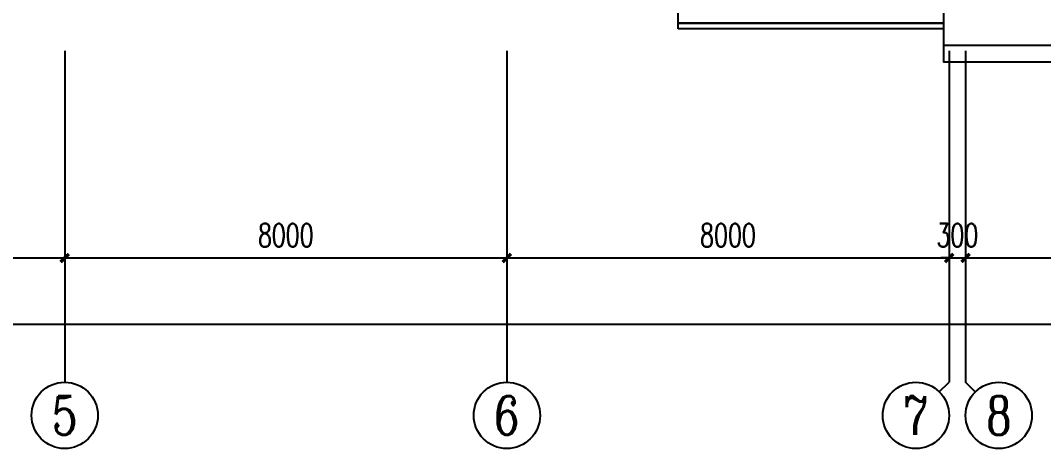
# Model space of a CAD drawing. Extents: x 1725663 to 4653551, y -550461 to 248782.
# Drawn here: x 2317643 to 2336153, y -116788 to -109038 of the extents above; entities that cross this region are included whole.
import ezdxf
from ezdxf.enums import TextEntityAlignment as Align

# ---------------------------------------------------------------- set-up
doc = ezdxf.new("R2010")
doc.units = 0
doc.header["$LTSCALE"] = 1000
for name, color, linetype in [('0-底图', 7, 'Continuous'), ('AXIS', 3, 'Continuous'), ('AXIS_TEXT', 7, 'Continuous'), ('E2-楼梯、坡道', 52, 'Continuous')]:
    doc.layers.add(name, color=color, linetype=linetype)
doc.styles.add('_TCH_AXIS', font='COMPLEX', dxfattribs={"bigfont": 'GBCBIG'})
doc.styles.add('A_DIM_T3', font='SIMPLEX', dxfattribs={"width": 0.7, "bigfont": 'HZ'})
doc.styles.add('COMPLEX', font='COMPLEX')
doc.dimstyles.new('_TCH_ARCH&&150', dxfattribs={"dimtxt": 420, "dimasz": 150, "dimexe": 375, "dimexo": 450, "dimgap": 202.5, "dimtad": 1, "dimdec": 0, "dimzin": 0, "dimdsep": 46, "dimtxsty": 'A_DIM_T3', "dimblk": 'ARCHTICK', "dimcen": 0.09, "dimclrt": 7, "dimazin": 2, "dimtfac": 1, "dimtdec": 0, "dimtix": 1, "dimtmove": 2, "dimatfit": 3, "dimfxl": 150, "dimtolj": 1, "dimtzin": 0, "dimarcsym": 0})

# ---------------------------------------------------------------- blocks, each defined once
blk = doc.blocks.new('_ArchTick')
at = {"color": 0, "linetype": 'ByBlock', "const_width": 0.4}
blk.add_lwpolyline([(-0.5, -0.5), (0.5, 0.5)], dxfattribs=at)
blk = doc.blocks.new('*D726')
at = {"layer": 'AXIS', "color": 0, "lineweight": -2, "transparency": 16777216}
for p, q in [((1497007, -28905), (1497007, -33780)), ((1604207, -28905), (1604207, -33780)), ((1497007, -33405), (1604207, -33405))]:
    blk.add_line(p, q, dxfattribs=at)
at = {"layer": 'Defpoints', "color": 0, "transparency": 16777216}
for p in [(1497007, -28455), (1604207, -28455), (1604207, -33405)]:
    blk.add_point(p, dxfattribs=at)
at = {"layer": 'AXIS', "color": 0, "lineweight": -2, "transparency": 16777216, "xscale": 150, "yscale": 150, "zscale": 150, "rotation": 180}
blk.add_blockref('_ArchTick', (1497007, -33405), dxfattribs=at)
at = {"layer": 'AXIS', "color": 0, "lineweight": -2, "transparency": 16777216, "xscale": 150, "yscale": 150, "zscale": 150}
blk.add_blockref('_ArchTick', (1604207, -33405), dxfattribs=at)
at = {"layer": 'AXIS', "color": 7, "transparency": 16777216, "insert": (1550607, -32992), "char_height": 420, "attachment_point": 5, "style": 'A_DIM_T3'}
blk.add_mtext('\\A1;107200', dxfattribs=at)
blk = doc.blocks.new('*D731')
at = {"layer": 'AXIS', "color": 0, "lineweight": -2, "transparency": 16777216}
for p, q in [((1521307, -28905), (1521307, -32580)), ((1529307, -28905), (1529307, -32580)), ((1521307, -32205), (1529307, -32205))]:
    blk.add_line(p, q, dxfattribs=at)
at = {"layer": 'Defpoints', "color": 0, "transparency": 16777216}
for p in [(1521307, -28455), (1529307, -28455), (1529307, -32205)]:
    blk.add_point(p, dxfattribs=at)
at = {"layer": 'AXIS', "color": 0, "lineweight": -2, "transparency": 16777216, "xscale": 150, "yscale": 150, "zscale": 150, "rotation": 180}
blk.add_blockref('_ArchTick', (1521307, -32205), dxfattribs=at)
at = {"layer": 'AXIS', "color": 0, "lineweight": -2, "transparency": 16777216, "xscale": 150, "yscale": 150, "zscale": 150}
blk.add_blockref('_ArchTick', (1529307, -32205), dxfattribs=at)
at = {"layer": 'AXIS', "color": 7, "transparency": 16777216, "insert": (1525307, -31792), "char_height": 420, "attachment_point": 5, "style": 'A_DIM_T3'}
blk.add_mtext('\\A1;8000', dxfattribs=at)
blk = doc.blocks.new('*D732')
at = {"layer": 'AXIS', "color": 0, "lineweight": -2, "transparency": 16777216}
for p, q in [((1529307, -28905), (1529307, -32580)), ((1537307, -28905), (1537307, -32580)), ((1529307, -32205), (1537307, -32205))]:
    blk.add_line(p, q, dxfattribs=at)
at = {"layer": 'Defpoints', "color": 0, "transparency": 16777216}
for p in [(1529307, -28455), (1537307, -28455), (1537307, -32205)]:
    blk.add_point(p, dxfattribs=at)
at = {"layer": 'AXIS', "color": 0, "lineweight": -2, "transparency": 16777216, "xscale": 150, "yscale": 150, "zscale": 150, "rotation": 180}
blk.add_blockref('_ArchTick', (1529307, -32205), dxfattribs=at)
at = {"layer": 'AXIS', "color": 0, "lineweight": -2, "transparency": 16777216, "xscale": 150, "yscale": 150, "zscale": 150}
blk.add_blockref('_ArchTick', (1537307, -32205), dxfattribs=at)
at = {"layer": 'AXIS', "color": 7, "transparency": 16777216, "insert": (1533307, -31792), "char_height": 420, "attachment_point": 5, "style": 'A_DIM_T3'}
blk.add_mtext('\\A1;8000', dxfattribs=at)
blk = doc.blocks.new('*D733')
at = {"layer": 'AXIS', "color": 0, "lineweight": -2, "transparency": 16777216}
for p, q in [((1537307, -28905), (1537307, -32580)), ((1545307, -28905), (1545307, -32580)), ((1537307, -32205), (1545307, -32205))]:
    blk.add_line(p, q, dxfattribs=at)
at = {"layer": 'Defpoints', "color": 0, "transparency": 16777216}
for p in [(1537307, -28455), (1545307, -28455), (1545307, -32205)]:
    blk.add_point(p, dxfattribs=at)
at = {"layer": 'AXIS', "color": 0, "lineweight": -2, "transparency": 16777216, "xscale": 150, "yscale": 150, "zscale": 150, "rotation": 180}
blk.add_blockref('_ArchTick', (1537307, -32205), dxfattribs=at)
at = {"layer": 'AXIS', "color": 0, "lineweight": -2, "transparency": 16777216, "xscale": 150, "yscale": 150, "zscale": 150}
blk.add_blockref('_ArchTick', (1545307, -32205), dxfattribs=at)
at = {"layer": 'AXIS', "color": 7, "transparency": 16777216, "insert": (1541307, -31792), "char_height": 420, "attachment_point": 5, "style": 'A_DIM_T3'}
blk.add_mtext('\\A1;8000', dxfattribs=at)
blk = doc.blocks.new('*D734')
at = {"layer": 'AXIS', "color": 0, "lineweight": -2, "transparency": 16777216}
for p, q in [((1545307, -28905), (1545307, -32580)), ((1545607, -28905), (1545607, -32580)), ((1545307, -32205), (1545157, -32205)), ((1545307, -32205), (1545607, -32205)), ((1545607, -32205), (1545757, -32205))]:
    blk.add_line(p, q, dxfattribs=at)
at = {"layer": 'Defpoints', "color": 0, "transparency": 16777216}
for p in [(1545307, -28455), (1545607, -28455), (1545607, -32205)]:
    blk.add_point(p, dxfattribs=at)
at = {"layer": 'AXIS', "color": 0, "lineweight": -2, "transparency": 16777216, "xscale": 150, "yscale": 150, "zscale": 150}
blk.add_blockref('_ArchTick', (1545307, -32205), dxfattribs=at)
at = {"layer": 'AXIS', "color": 0, "lineweight": -2, "transparency": 16777216, "xscale": 150, "yscale": 150, "zscale": 150, "rotation": 180}
blk.add_blockref('_ArchTick', (1545607, -32205), dxfattribs=at)
at = {"layer": 'AXIS', "color": 7, "transparency": 16777216, "insert": (1545457, -31792), "char_height": 420, "attachment_point": 5, "style": 'A_DIM_T3'}
blk.add_mtext('\\A1;300', dxfattribs=at)
blk = doc.blocks.new('*D735')
at = {"layer": 'AXIS', "color": 0, "lineweight": -2, "transparency": 16777216}
for p, q in [((1545607, -28905), (1545607, -32580)), ((1553307, -28905), (1553307, -32580)), ((1545607, -32205), (1553307, -32205))]:
    blk.add_line(p, q, dxfattribs=at)
at = {"layer": 'Defpoints', "color": 0, "transparency": 16777216}
for p in [(1545607, -28455), (1553307, -28455), (1553307, -32205)]:
    blk.add_point(p, dxfattribs=at)
at = {"layer": 'AXIS', "color": 0, "lineweight": -2, "transparency": 16777216, "xscale": 150, "yscale": 150, "zscale": 150, "rotation": 180}
blk.add_blockref('_ArchTick', (1545607, -32205), dxfattribs=at)
at = {"layer": 'AXIS', "color": 0, "lineweight": -2, "transparency": 16777216, "xscale": 150, "yscale": 150, "zscale": 150}
blk.add_blockref('_ArchTick', (1553307, -32205), dxfattribs=at)
at = {"layer": 'AXIS', "color": 7, "transparency": 16777216, "insert": (1549457, -31792), "char_height": 420, "attachment_point": 5, "style": 'A_DIM_T3'}
blk.add_mtext('\\A1;7700', dxfattribs=at)
blk = doc.blocks.new('_AXISO')
blk.add_circle((0, 0), 0.5)
at = {"layer": 'AXIS_TEXT', "style": 'COMPLEX', "width": 1.041667}
blk.add_attdef('A', text='', height=0.56, dxfattribs=at).set_placement((-0.25, -0.28), (0.25, -0.28), align=Align.FIT)
blk = doc.blocks.new('ghj')
at = {"layer": 'AXIS'}
for p, q in [((1529307, -28454.7), (1529307, -34454.7)), ((1537307, -28454.7), (1537307, -34454.7)), ((1545307, -28454.7), (1545307, -34454.7)), ((1545607, -28454.7), (1545607, -34454.7)), ((1545131.3, -34630.5), (1545307, -34454.7)), ((1545782.7, -34630.5), (1545607, -34454.7))]:
    blk.add_line(p, q, dxfattribs=at)
at = {"layer": 'E2-楼梯、坡道'}
for points in [[(1545207, -27954.7), (1540407, -27954.7), (1540407, -26654.7), (1545207, -26654.7)], [(1540407, -28054.7), (1540407, -27954.7), (1545207, -27954.7), (1545207, -28054.7)]]:
    blk.add_lwpolyline(points, close=True, dxfattribs=at)
for points in [[(1545207, -28354.7), (1545207, -28654.7), (1556807, -28654.7), (1556807, -28054.7)], [(1545207, -28054.7), (1545207, -28354.7), (1556807, -28354.7), (1556807, -28054.7)]]:
    blk.add_lwpolyline(points, dxfattribs=at)
at = {"layer": 'AXIS'}
ref = blk.add_blockref('_AXISO', (1529307, -35054.7), dxfattribs=dict(at, xscale=1200, yscale=1200, zscale=1200))
ref.add_attrib('A', '5', dxfattribs={"layer": 'AXIS_TEXT', "height": 698.9, "style": '_TCH_AXIS'}).set_placement((1529074, -35404.2), (1529540, -35404.2), align=Align.FIT)
ref = blk.add_blockref('_AXISO', (1537307, -35054.7), dxfattribs=dict(at, xscale=1200, yscale=1200, zscale=1200))
ref.add_attrib('A', '6', dxfattribs={"layer": 'AXIS_TEXT', "height": 698.9, "style": '_TCH_AXIS'}).set_placement((1537074, -35404.2), (1537540, -35404.2), align=Align.FIT)
ref = blk.add_blockref('_AXISO', (1544707, -35054.7), dxfattribs=dict(at, xscale=1200, yscale=1200, zscale=1200))
ref.add_attrib('A', '7', dxfattribs={"layer": 'AXIS_TEXT', "height": 698.9, "style": '_TCH_AXIS'}).set_placement((1544474, -35404.2), (1544940, -35404.2), align=Align.FIT)
ref = blk.add_blockref('_AXISO', (1546207, -35054.7), dxfattribs=dict(at, xscale=1200, yscale=1200, zscale=1200))
ref.add_attrib('A', '8', dxfattribs={"layer": 'AXIS_TEXT', "height": 698.9, "style": '_TCH_AXIS'}).set_placement((1545974, -35404.2), (1546440, -35404.2), align=Align.FIT)
for p1, p2, distance, picture, middle in [((1497007, -28454.7), (1604207, -28454.7), -4950, '*D726', (1550607, -32992.2)), ((1521307, -28454.7), (1529307, -28454.7), -3750, '*D731', (1525307, -31792.2)), ((1529307, -28454.7), (1537307, -28454.7), -3750, '*D732', (1533307, -31792.2)), ((1537307, -28454.7), (1545307, -28454.7), -3750, '*D733', (1541307, -31792.2)), ((1545307, -28454.7), (1545607, -28454.7), -3750, '*D734', (1545457, -31792.2)), ((1545607, -28454.7), (1553307, -28454.7), -3750, '*D735', (1549457, -31792.2))]:
    dim = blk.add_aligned_dim(p1=p1, p2=p2, distance=distance, dimstyle='_TCH_ARCH&&150', dxfattribs=at)
    dim.commit()
    dim.dimension.update_dxf_attribs({"geometry": picture, "text_midpoint": middle})

msp = doc.modelspace()

# ---------------------------------------------------------------- block references
at = {"layer": '0-底图'}
msp.add_blockref('ghj', (789136, -81133), dxfattribs=at)

doc.saveas('drawing.dxf')
